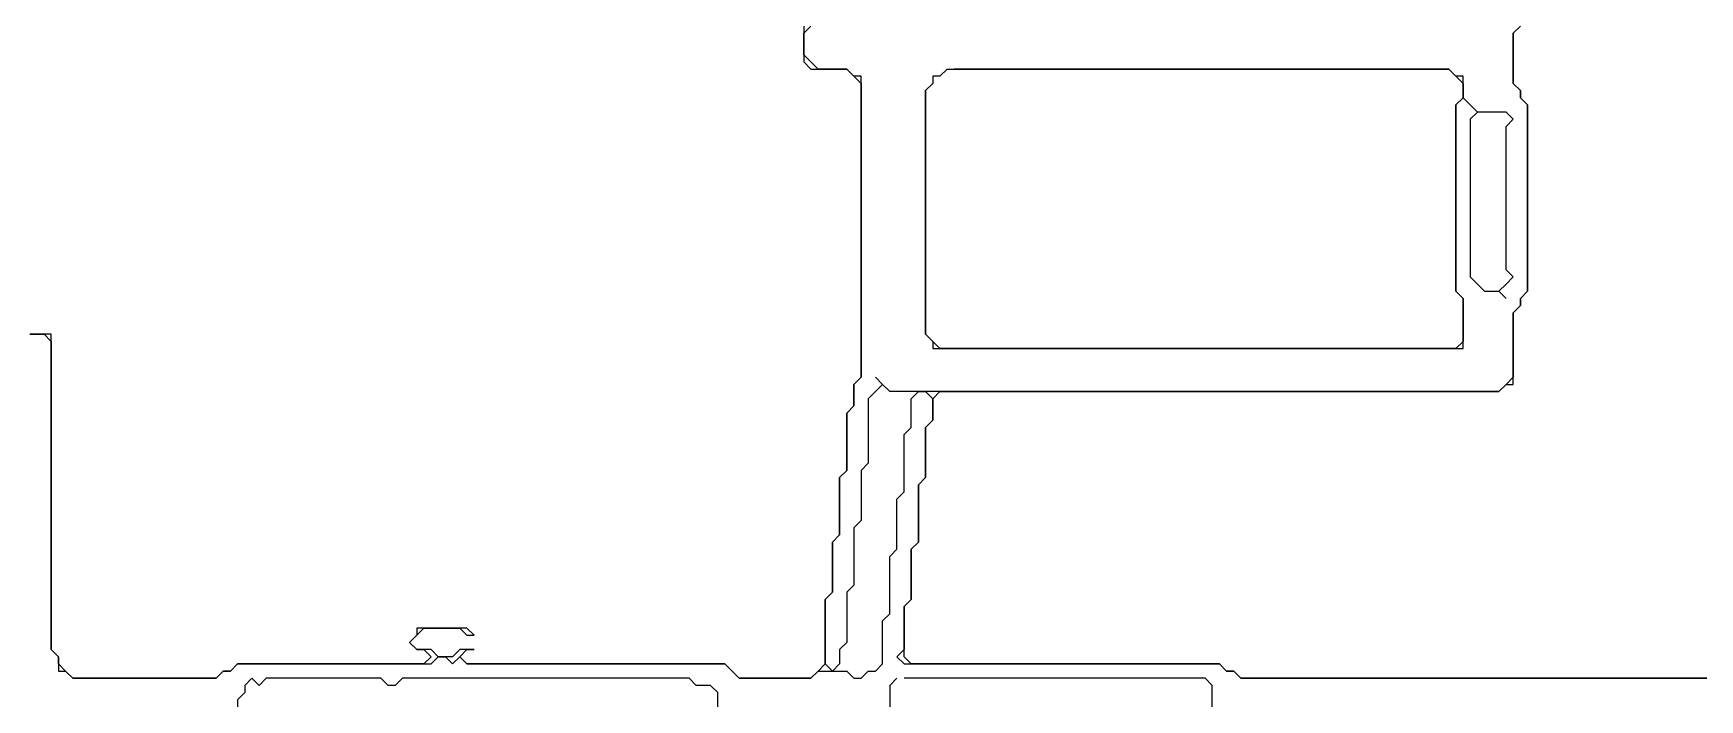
# Model space of a CAD drawing. Header units: metres. Extents: x 39 to 1548, y -1178 to -105.
# Drawn here: x 963.5 to 1196, y -406 to -313 of the extents above; entities that cross this region are included whole.
import ezdxf

# ---------------------------------------------------------------- set-up
doc = ezdxf.new("R2010")
doc.units = ezdxf.units.M

msp = doc.modelspace()

# ---------------------------------------------------------------- linework, layer by layer
for points in [[(1071, -312), (1071, -313), (1071, -314), (1071, -315), (1071, -316), (1071, -317), (1072, -318), (1073, -318), (1074, -318), (1075, -318), (1076, -318), (1077, -318), (1078, -319), (1079, -320), (1079, -321), (1079, -322), (1079, -323), (1079, -324), (1079, -325), (1079, -326), (1079, -327), (1079, -328), (1079, -329), (1079, -330), (1079, -331), (1079, -332), (1079, -333), (1079, -334), (1079, -335), (1079, -336), (1079, -337), (1079, -338), (1079, -339), (1079, -340), (1079, -341), (1079, -342), (1079, -343), (1079, -344), (1079, -345), (1079, -346), (1079, -347), (1079, -348), (1079, -349), (1079, -350), (1079, -351), (1079, -352), (1079, -353), (1079, -354), (1079, -355), (1079, -356), (1079, -357), (1079, -358), (1079, -359), (1079, -360), (1079, -361), (1078, -362), (1078, -363), (1078, -364), (1078, -365), (1077, -366), (1077, -367), (1077, -368), (1077, -369), (1077, -370), (1077, -371), (1077, -372), (1077, -373), (1077, -374), (1076, -375), (1076, -376), (1076, -377), (1076, -378), (1076, -379), (1076, -380), (1076, -381), (1076, -382), (1076, -383), (1075, -384), (1075, -385), (1075, -386), (1075, -387), (1075, -388), (1075, -389), (1075, -390), (1075, -391), (1074, -392), (1074, -393), (1074, -394), (1074, -395), (1074, -396), (1074, -397), (1074, -398), (1074, -399), (1074, -400), (1074, -401), (1073, -402), (1072, -403), (1071, -403), (1070, -403), (1069, -403), (1068, -403), (1067, -403), (1066, -403), (1065, -403), (1064, -403), (1063, -403), (1062, -403), (1061, -402), (1060, -401), (1059, -401), (1058, -401), (1057, -401), (1056, -401), (1055, -401), (1054, -401), (1053, -401), (1052, -401), (1051, -401), (1050, -401), (1049, -401), (1048, -401), (1047, -401), (1046, -401), (1045, -401), (1044, -401), (1043, -401), (1042, -401), (1041, -401), (1040, -401), (1039, -401), (1038, -401), (1037, -401), (1036, -401), (1035, -401), (1034, -401), (1033, -401), (1032, -401), (1031, -401), (1030, -401), (1029, -401), (1028, -401), (1027, -401), (1026, -401), (1025, -401), (1024, -401), (1023, -400), (1024, -399), (1025, -399), (1024, -399), (1023, -399), (1022, -400), (1021, -400), (1020, -400), (1019, -399), (1018, -399), (1017, -399), (1016, -398), (1017, -397), (1018, -396), (1019, -396), (1020, -396), (1021, -396), (1022, -396), (1023, -396), (1024, -397), (1025, -397), (1024, -396), (1023, -396), (1022, -396), (1021, -396), (1020, -396), (1019, -396), (1018, -396), (1017, -396), (1017, -397), (1016, -398), (1017, -399), (1018, -399), (1019, -400), (1018, -401), (1017, -401), (1016, -401), (1015, -401), (1014, -401), (1013, -401), (1012, -401), (1011, -401), (1010, -401), (1009, -401), (1008, -401), (1007, -401), (1006, -401), (1005, -401), (1004, -401), (1003, -401), (1002, -401), (1001, -401), (1000, -401), (999, -401), (998, -401), (997, -401), (996, -401), (995, -401), (994, -401), (993, -401), (992, -401), (991, -402), (990, -402), (989, -403), (988, -403), (987, -403), (986, -403), (985, -403), (984, -403), (983, -403), (982, -403), (981, -403), (980, -403), (979, -403), (978, -403), (977, -403), (976, -403), (975, -403), (974, -403), (973, -403), (972, -403), (971, -403), (970, -403), (969, -403), (968, -402), (967, -401), (967, -400), (966, -399), (966, -398), (966, -397), (966, -396), (966, -395), (966, -394), (966, -393), (966, -392), (966, -391), (966, -390), (966, -389), (966, -388), (966, -387), (966, -386), (966, -385), (966, -384), (966, -383), (966, -382), (966, -381), (966, -380), (966, -379), (966, -378), (966, -377), (966, -376), (966, -375), (966, -374), (966, -373), (966, -372), (966, -371), (966, -370), (966, -369), (966, -368), (966, -367), (966, -366), (966, -365), (966, -364), (966, -363), (966, -362), (966, -361), (966, -360), (966, -359), (966, -358), (966, -357), (966, -356), (966, -355), (965, -355), (964, -355), (963, -355)], [(1171, -312), (1170, -313), (1170, -314), (1170, -315), (1170, -316), (1170, -317), (1170, -318), (1170, -319), (1170, -320), (1171, -321), (1171, -322), (1172, -323), (1172, -324), (1172, -325), (1172, -326), (1172, -327), (1172, -328), (1172, -329), (1172, -330), (1172, -331), (1172, -332), (1172, -333), (1172, -334), (1172, -335), (1172, -336), (1172, -337), (1172, -338), (1172, -339), (1172, -340), (1172, -341), (1172, -342), (1172, -343), (1172, -344), (1172, -345), (1172, -346), (1172, -347), (1172, -348), (1172, -349), (1171, -350), (1171, -351), (1170, -352), (1170, -353), (1170, -354), (1170, -355), (1170, -356), (1170, -357), (1170, -358), (1170, -359), (1170, -360), (1170, -361), (1169, -362), (1168, -363), (1167, -363), (1166, -363), (1165, -363), (1164, -363), (1163, -363), (1162, -363), (1161, -363), (1160, -363), (1159, -363), (1158, -363), (1157, -363), (1156, -363), (1155, -363), (1154, -363), (1153, -363), (1152, -363), (1151, -363), (1150, -363), (1149, -363), (1148, -363), (1147, -363), (1146, -363), (1145, -363), (1144, -363), (1143, -363), (1142, -363), (1141, -363), (1140, -363), (1139, -363), (1138, -363), (1137, -363), (1136, -363), (1135, -363), (1134, -363), (1133, -363), (1132, -363), (1131, -363), (1130, -363), (1129, -363), (1128, -363), (1127, -363), (1126, -363), (1125, -363), (1124, -363), (1123, -363), (1122, -363), (1121, -363), (1120, -363), (1119, -363), (1118, -363), (1117, -363), (1116, -363), (1115, -363), (1114, -363), (1113, -363), (1112, -363), (1111, -363), (1110, -363), (1109, -363), (1108, -363), (1107, -363), (1106, -363), (1105, -363), (1104, -363), (1103, -363), (1102, -363), (1101, -363), (1100, -363), (1099, -363), (1098, -363), (1097, -363), (1096, -363), (1095, -363), (1094, -363), (1093, -363), (1092, -363), (1091, -363), (1090, -363), (1089, -363), (1088, -363), (1087, -363), (1086, -363), (1085, -363), (1084, -363), (1083, -363), (1082, -362), (1081, -361), (1082, -362), (1081, -363), (1080, -364), (1080, -365), (1080, -366), (1080, -367), (1080, -368), (1080, -369), (1080, -370), (1080, -371), (1080, -372), (1080, -373), (1079, -374), (1079, -375), (1079, -376), (1079, -377), (1079, -378), (1079, -379), (1079, -380), (1079, -381), (1078, -382), (1078, -383), (1078, -384), (1078, -385), (1078, -386), (1078, -387), (1078, -388), (1078, -389), (1078, -390), (1077, -391), (1077, -392), (1077, -393), (1077, -394), (1077, -395), (1077, -396), (1077, -397), (1077, -398), (1076, -399), (1076, -400), (1076, -401), (1075, -402), (1074, -401), (1074, -400), (1074, -399), (1074, -398), (1074, -397), (1074, -396), (1074, -395), (1074, -394), (1074, -393), (1074, -392), (1075, -391), (1075, -390), (1075, -389), (1075, -388), (1075, -387), (1075, -386), (1075, -385), (1075, -384), (1076, -383), (1076, -382), (1076, -381), (1076, -380), (1076, -379), (1076, -378), (1076, -377), (1076, -376), (1076, -375), (1077, -374), (1077, -373), (1077, -372), (1077, -371), (1077, -370), (1077, -369), (1077, -368), (1077, -367), (1077, -366), (1078, -365), (1078, -364), (1078, -363), (1078, -362), (1079, -361), (1079, -360), (1079, -359), (1079, -358), (1079, -357), (1079, -356), (1079, -355), (1079, -354), (1079, -353), (1079, -352), (1079, -351), (1079, -350), (1079, -349), (1079, -348), (1079, -347), (1079, -346), (1079, -345), (1079, -344), (1079, -343), (1079, -342), (1079, -341), (1079, -340), (1079, -339), (1079, -338), (1079, -337), (1079, -336), (1079, -335), (1079, -334), (1079, -333), (1079, -332), (1079, -331), (1079, -330), (1079, -329), (1079, -328), (1079, -327), (1079, -326), (1079, -325), (1079, -324), (1079, -323), (1079, -322), (1079, -321), (1079, -320), (1079, -319), (1078, -319), (1077, -318), (1076, -318), (1075, -318), (1074, -318), (1073, -318), (1072, -317), (1071, -316), (1071, -315), (1071, -314), (1071, -313), (1072, -312)], [(1197, -403), (1196, -403), (1195, -403), (1194, -403), (1193, -403), (1192, -403), (1191, -403), (1190, -403), (1189, -403), (1188, -403), (1187, -403), (1186, -403), (1185, -403), (1184, -403), (1183, -403), (1182, -403), (1181, -403), (1180, -403), (1179, -403), (1178, -403), (1177, -403), (1176, -403), (1175, -403), (1174, -403), (1173, -403), (1172, -403), (1171, -403), (1170, -403), (1169, -403), (1168, -403), (1167, -403), (1166, -403), (1165, -403), (1164, -403), (1163, -403), (1162, -403), (1161, -403), (1160, -403), (1159, -403), (1158, -403), (1157, -403), (1156, -403), (1155, -403), (1154, -403), (1153, -403), (1152, -403), (1151, -403), (1150, -403), (1149, -403), (1148, -403), (1147, -403), (1146, -403), (1145, -403), (1144, -403), (1143, -403), (1142, -403), (1141, -403), (1140, -403), (1139, -403), (1138, -403), (1137, -403), (1136, -403), (1135, -403), (1134, -403), (1133, -403), (1132, -403), (1131, -402), (1130, -402), (1129, -401), (1128, -401), (1127, -401), (1126, -401), (1125, -401), (1124, -401), (1123, -401), (1122, -401), (1121, -401), (1120, -401), (1119, -401), (1118, -401), (1117, -401), (1116, -401), (1115, -401), (1114, -401), (1113, -401), (1112, -401), (1111, -401), (1110, -401), (1109, -401), (1108, -401), (1107, -401), (1106, -401), (1105, -401), (1104, -401), (1103, -401), (1102, -401), (1101, -401), (1100, -401), (1099, -401), (1098, -401), (1097, -401), (1096, -401), (1095, -401), (1094, -401), (1093, -401), (1092, -401), (1091, -401), (1090, -401), (1089, -401), (1088, -401), (1087, -401), (1086, -401), (1085, -400), (1085, -399), (1085, -398), (1085, -397), (1085, -396), (1085, -395), (1085, -394), (1085, -393), (1086, -392), (1086, -391), (1086, -390), (1086, -389), (1086, -388), (1086, -387), (1086, -386), (1086, -385), (1087, -384), (1087, -383), (1087, -382), (1087, -381), (1087, -380), (1087, -379), (1087, -378), (1087, -377), (1087, -376), (1088, -375), (1088, -374), (1088, -373), (1088, -372), (1088, -371), (1088, -370), (1088, -369), (1088, -368), (1089, -367), (1089, -366), (1089, -365), (1089, -364), (1090, -363), (1091, -363), (1092, -363), (1093, -363), (1094, -363), (1095, -363), (1096, -363), (1097, -363), (1098, -363), (1099, -363), (1100, -363), (1101, -363), (1102, -363), (1103, -363), (1104, -363), (1105, -363), (1106, -363), (1107, -363), (1108, -363), (1109, -363), (1110, -363), (1111, -363), (1112, -363), (1113, -363), (1114, -363), (1115, -363), (1116, -363), (1117, -363), (1118, -363), (1119, -363), (1120, -363), (1121, -363), (1122, -363), (1123, -363), (1124, -363), (1125, -363), (1126, -363), (1127, -363), (1128, -363), (1129, -363), (1130, -363), (1131, -363), (1132, -363), (1133, -363), (1134, -363), (1135, -363), (1136, -363), (1137, -363), (1138, -363), (1139, -363), (1140, -363), (1141, -363), (1142, -363), (1143, -363), (1144, -363), (1145, -363), (1146, -363), (1147, -363), (1148, -363), (1149, -363), (1150, -363), (1151, -363), (1152, -363), (1153, -363), (1154, -363), (1155, -363), (1156, -363), (1157, -363), (1158, -363), (1159, -363), (1160, -363), (1161, -363), (1162, -363), (1163, -363), (1164, -363), (1165, -363), (1166, -363), (1167, -363), (1168, -363), (1169, -362), (1170, -362), (1170, -361), (1170, -360), (1170, -359), (1170, -358), (1170, -357), (1170, -356), (1170, -355), (1170, -354), (1170, -353), (1170, -352), (1171, -351), (1171, -350), (1172, -349), (1172, -348), (1172, -347), (1172, -346), (1172, -345), (1172, -344), (1172, -343), (1172, -342), (1172, -341), (1172, -340), (1172, -339), (1172, -338), (1172, -337), (1172, -336), (1172, -335), (1172, -334), (1172, -333), (1172, -332), (1172, -331), (1172, -330), (1172, -329), (1172, -328), (1172, -327), (1172, -326), (1172, -325), (1172, -324), (1172, -323), (1171, -322), (1171, -321), (1170, -320), (1170, -319), (1170, -318), (1170, -317), (1170, -316), (1170, -315), (1170, -314), (1170, -313), (1171, -312)], [(1090, -319), (1091, -318), (1092, -318), (1093, -318), (1094, -318), (1095, -318), (1096, -318), (1097, -318), (1098, -318), (1099, -318), (1100, -318), (1101, -318), (1102, -318), (1103, -318), (1104, -318), (1105, -318), (1106, -318), (1107, -318), (1108, -318), (1109, -318), (1110, -318), (1111, -318), (1112, -318), (1113, -318), (1114, -318), (1115, -318), (1116, -318), (1117, -318), (1118, -318), (1119, -318), (1120, -318), (1121, -318), (1122, -318), (1123, -318), (1124, -318), (1125, -318), (1126, -318), (1127, -318), (1128, -318), (1129, -318), (1130, -318), (1131, -318), (1132, -318), (1133, -318), (1134, -318), (1135, -318), (1136, -318), (1137, -318), (1138, -318), (1139, -318), (1140, -318), (1141, -318), (1142, -318), (1143, -318), (1144, -318), (1145, -318), (1146, -318), (1147, -318), (1148, -318), (1149, -318), (1150, -318), (1151, -318), (1152, -318), (1153, -318), (1154, -318), (1155, -318), (1156, -318), (1157, -318), (1158, -318), (1159, -318), (1160, -318), (1161, -318), (1162, -319), (1163, -320), (1163, -321), (1163, -322), (1162, -323), (1162, -324), (1162, -325), (1162, -326), (1162, -327), (1162, -328), (1162, -329), (1162, -330), (1162, -331), (1162, -332), (1162, -333), (1162, -334), (1162, -335), (1162, -336), (1162, -337), (1162, -338), (1162, -339), (1162, -340), (1162, -341), (1162, -342), (1162, -343), (1162, -344), (1162, -345), (1162, -346), (1162, -347), (1162, -348), (1162, -349), (1163, -350), (1163, -351), (1163, -352), (1163, -353), (1163, -354), (1163, -355), (1163, -356), (1162, -357), (1161, -357), (1160, -357), (1159, -357), (1158, -357), (1157, -357), (1156, -357), (1155, -357), (1154, -357), (1153, -357), (1152, -357), (1151, -357), (1150, -357), (1149, -357), (1148, -357), (1147, -357), (1146, -357), (1145, -357), (1144, -357), (1143, -357), (1142, -357), (1141, -357), (1140, -357), (1139, -357), (1138, -357), (1137, -357), (1136, -357), (1135, -357), (1134, -357), (1133, -357), (1132, -357), (1131, -357), (1130, -357), (1129, -357), (1128, -357), (1127, -357), (1126, -357), (1125, -357), (1124, -357), (1123, -357), (1122, -357), (1121, -357), (1120, -357), (1119, -357), (1118, -357), (1117, -357), (1116, -357), (1115, -357), (1114, -357), (1113, -357), (1112, -357), (1111, -357), (1110, -357), (1109, -357), (1108, -357), (1107, -357), (1106, -357), (1105, -357), (1104, -357), (1103, -357), (1102, -357), (1101, -357), (1100, -357), (1099, -357), (1098, -357), (1097, -357), (1096, -357), (1095, -357), (1094, -357), (1093, -357), (1092, -357), (1091, -357), (1090, -357), (1089, -356), (1088, -355), (1088, -354), (1088, -353), (1088, -352), (1088, -351), (1088, -350), (1088, -349), (1088, -348), (1088, -347), (1088, -346), (1088, -345), (1088, -344), (1088, -343), (1088, -342), (1088, -341), (1088, -340), (1088, -339), (1088, -338), (1088, -337), (1088, -336), (1088, -335), (1088, -334), (1088, -333), (1088, -332), (1088, -331), (1088, -330), (1088, -329), (1088, -328), (1088, -327), (1088, -326), (1088, -325), (1088, -324), (1088, -323), (1088, -322), (1088, -321), (1089, -320)], [(1091, -318), (1090, -319), (1089, -319), (1089, -320), (1088, -321), (1088, -322), (1088, -323), (1088, -324), (1088, -325), (1088, -326), (1088, -327), (1088, -328), (1088, -329), (1088, -330), (1088, -331), (1088, -332), (1088, -333), (1088, -334), (1088, -335), (1088, -336), (1088, -337), (1088, -338), (1088, -339), (1088, -340), (1088, -341), (1088, -342), (1088, -343), (1088, -344), (1088, -345), (1088, -346), (1088, -347), (1088, -348), (1088, -349), (1088, -350), (1088, -351), (1088, -352), (1088, -353), (1088, -354), (1088, -355), (1089, -356), (1089, -357), (1090, -357), (1091, -357), (1092, -357), (1093, -357), (1094, -357), (1095, -357), (1096, -357), (1097, -357), (1098, -357), (1099, -357), (1100, -357), (1101, -357), (1102, -357), (1103, -357), (1104, -357), (1105, -357), (1106, -357), (1107, -357), (1108, -357), (1109, -357), (1110, -357), (1111, -357), (1112, -357), (1113, -357), (1114, -357), (1115, -357), (1116, -357), (1117, -357), (1118, -357), (1119, -357), (1120, -357), (1121, -357), (1122, -357), (1123, -357), (1124, -357), (1125, -357), (1126, -357), (1127, -357), (1128, -357), (1129, -357), (1130, -357), (1131, -357), (1132, -357), (1133, -357), (1134, -357), (1135, -357), (1136, -357), (1137, -357), (1138, -357), (1139, -357), (1140, -357), (1141, -357), (1142, -357), (1143, -357), (1144, -357), (1145, -357), (1146, -357), (1147, -357), (1148, -357), (1149, -357), (1150, -357), (1151, -357), (1152, -357), (1153, -357), (1154, -357), (1155, -357), (1156, -357), (1157, -357), (1158, -357), (1159, -357), (1160, -357), (1161, -357), (1162, -357), (1163, -357), (1163, -356), (1163, -355), (1163, -354), (1163, -353), (1163, -352), (1163, -351), (1163, -350), (1162, -349), (1162, -348), (1162, -347), (1162, -346), (1162, -345), (1162, -344), (1162, -343), (1162, -342), (1162, -341), (1162, -340), (1162, -339), (1162, -338), (1162, -337), (1162, -336), (1162, -335), (1162, -334), (1162, -333), (1162, -332), (1162, -331), (1162, -330), (1162, -329), (1162, -328), (1162, -327), (1162, -326), (1162, -325), (1162, -324), (1162, -323), (1163, -322), (1164, -323), (1165, -324), (1164, -325), (1164, -326), (1164, -327), (1164, -328), (1164, -329), (1164, -330), (1164, -331), (1164, -332), (1164, -333), (1164, -334), (1164, -335), (1164, -336), (1164, -337), (1164, -338), (1164, -339), (1164, -340), (1164, -341), (1164, -342), (1164, -343), (1164, -344), (1164, -345), (1164, -346), (1164, -347), (1165, -348), (1166, -349), (1167, -349), (1168, -349), (1169, -350), (1168, -349), (1169, -348), (1170, -347), (1169, -346), (1169, -345), (1169, -344), (1169, -343), (1169, -342), (1169, -341), (1169, -340), (1169, -339), (1169, -338), (1169, -337), (1169, -336), (1169, -335), (1169, -334), (1169, -333), (1169, -332), (1169, -331), (1169, -330), (1169, -329), (1169, -328), (1169, -327), (1169, -326), (1170, -325), (1169, -324), (1168, -324), (1167, -324), (1166, -324), (1165, -324), (1164, -323), (1163, -322), (1163, -321), (1163, -320), (1163, -319), (1162, -319), (1161, -318), (1160, -318), (1159, -318), (1158, -318), (1157, -318), (1156, -318), (1155, -318), (1154, -318), (1153, -318), (1152, -318), (1151, -318), (1150, -318), (1149, -318), (1148, -318), (1147, -318), (1146, -318), (1145, -318), (1144, -318), (1143, -318), (1142, -318), (1141, -318), (1140, -318), (1139, -318), (1138, -318), (1137, -318), (1136, -318), (1135, -318), (1134, -318), (1133, -318), (1132, -318), (1131, -318), (1130, -318), (1129, -318), (1128, -318), (1127, -318), (1126, -318), (1125, -318), (1124, -318), (1123, -318), (1122, -318), (1121, -318), (1120, -318), (1119, -318), (1118, -318), (1117, -318), (1116, -318), (1115, -318), (1114, -318), (1113, -318), (1112, -318), (1111, -318), (1110, -318), (1109, -318), (1108, -318), (1107, -318), (1106, -318), (1105, -318), (1104, -318), (1103, -318), (1102, -318), (1101, -318), (1100, -318), (1099, -318), (1098, -318), (1097, -318), (1096, -318), (1095, -318), (1094, -318), (1093, -318), (1092, -318)], [(963, -355), (964, -355), (965, -355), (966, -356), (966, -357), (966, -358), (966, -359), (966, -360), (966, -361), (966, -362), (966, -363), (966, -364), (966, -365), (966, -366), (966, -367), (966, -368), (966, -369), (966, -370), (966, -371), (966, -372), (966, -373), (966, -374), (966, -375), (966, -376), (966, -377), (966, -378), (966, -379), (966, -380), (966, -381), (966, -382), (966, -383), (966, -384), (966, -385), (966, -386), (966, -387), (966, -388), (966, -389), (966, -390), (966, -391), (966, -392), (966, -393), (966, -394), (966, -395), (966, -396), (966, -397), (966, -398), (966, -399), (967, -400), (967, -401), (967, -402), (968, -402), (969, -403), (970, -403), (971, -403), (972, -403), (973, -403), (974, -403), (975, -403), (976, -403), (977, -403), (978, -403), (979, -403), (980, -403), (981, -403), (982, -403), (983, -403), (984, -403), (985, -403), (986, -403), (987, -403), (988, -403), (989, -403), (990, -402), (991, -402), (992, -401), (993, -401), (994, -401), (995, -401), (996, -401), (997, -401), (998, -401), (999, -401), (1000, -401), (1001, -401), (1002, -401), (1003, -401), (1004, -401), (1005, -401), (1006, -401), (1007, -401), (1008, -401), (1009, -401), (1010, -401), (1011, -401), (1012, -401), (1013, -401), (1014, -401), (1015, -401), (1016, -401), (1017, -401), (1018, -401), (1019, -401), (1020, -400), (1021, -400), (1022, -401), (1023, -400), (1024, -401), (1025, -401), (1026, -401), (1027, -401), (1028, -401), (1029, -401), (1030, -401), (1031, -401), (1032, -401), (1033, -401), (1034, -401), (1035, -401), (1036, -401), (1037, -401), (1038, -401), (1039, -401), (1040, -401), (1041, -401), (1042, -401), (1043, -401), (1044, -401), (1045, -401), (1046, -401), (1047, -401), (1048, -401), (1049, -401), (1050, -401), (1051, -401), (1052, -401), (1053, -401), (1054, -401), (1055, -401), (1056, -401), (1057, -401), (1058, -401), (1059, -401), (1060, -401), (1061, -402), (1062, -403), (1063, -403), (1064, -403), (1065, -403), (1066, -403), (1067, -403), (1068, -403), (1069, -403), (1070, -403), (1071, -403), (1072, -403), (1073, -402), (1074, -402), (1075, -402), (1076, -402), (1077, -402), (1078, -403), (1079, -403), (1080, -402), (1081, -402), (1082, -401), (1082, -400), (1082, -399), (1082, -398), (1082, -397), (1082, -396), (1082, -395), (1083, -394), (1083, -393), (1083, -392), (1083, -391), (1083, -390), (1083, -389), (1083, -388), (1083, -387), (1083, -386), (1084, -385), (1084, -384), (1084, -383), (1084, -382), (1084, -381), (1084, -380), (1084, -379), (1084, -378), (1085, -377), (1085, -376), (1085, -375), (1085, -374), (1085, -373), (1085, -372), (1085, -371), (1085, -370), (1085, -369), (1086, -368), (1086, -367), (1086, -366), (1086, -365), (1086, -364), (1087, -363), (1088, -363), (1089, -364), (1089, -365), (1089, -366), (1089, -367), (1088, -368), (1088, -369), (1088, -370), (1088, -371), (1088, -372), (1088, -373), (1088, -374), (1088, -375), (1087, -376), (1087, -377), (1087, -378), (1087, -379), (1087, -380), (1087, -381), (1087, -382), (1087, -383), (1087, -384), (1086, -385), (1086, -386), (1086, -387), (1086, -388), (1086, -389), (1086, -390), (1086, -391), (1086, -392), (1085, -393), (1085, -394), (1085, -395), (1085, -396), (1085, -397), (1085, -398), (1085, -399), (1084, -400), (1085, -401), (1086, -401), (1087, -401), (1088, -401), (1089, -401), (1090, -401), (1091, -401), (1092, -401), (1093, -401), (1094, -401), (1095, -401), (1096, -401), (1097, -401), (1098, -401), (1099, -401), (1100, -401), (1101, -401), (1102, -401), (1103, -401), (1104, -401), (1105, -401), (1106, -401), (1107, -401), (1108, -401), (1109, -401), (1110, -401), (1111, -401), (1112, -401), (1113, -401), (1114, -401), (1115, -401), (1116, -401), (1117, -401), (1118, -401), (1119, -401), (1120, -401), (1121, -401), (1122, -401), (1123, -401), (1124, -401), (1125, -401), (1126, -401), (1127, -401), (1128, -401), (1129, -401), (1130, -402), (1131, -402), (1132, -403), (1133, -403), (1134, -403), (1135, -403), (1136, -403), (1137, -403), (1138, -403), (1139, -403), (1140, -403), (1141, -403), (1142, -403), (1143, -403), (1144, -403), (1145, -403), (1146, -403), (1147, -403), (1148, -403), (1149, -403), (1150, -403), (1151, -403), (1152, -403), (1153, -403), (1154, -403), (1155, -403), (1156, -403), (1157, -403), (1158, -403), (1159, -403), (1160, -403), (1161, -403), (1162, -403), (1163, -403), (1164, -403), (1165, -403), (1166, -403), (1167, -403), (1168, -403), (1169, -403), (1170, -403), (1171, -403), (1172, -403), (1173, -403), (1174, -403), (1175, -403), (1176, -403), (1177, -403), (1178, -403), (1179, -403), (1180, -403), (1181, -403), (1182, -403), (1183, -403), (1184, -403), (1185, -403), (1186, -403), (1187, -403), (1188, -403), (1189, -403), (1190, -403), (1191, -403), (1192, -403), (1193, -403), (1194, -403), (1195, -403), (1196, -403), (1197, -403)], [(1059, -407), (1059, -406), (1059, -405), (1058, -404), (1057, -404), (1056, -404), (1055, -403), (1054, -403), (1053, -403), (1052, -403), (1051, -403), (1050, -403), (1049, -403), (1048, -403), (1047, -403), (1046, -403), (1045, -403), (1044, -403), (1043, -403), (1042, -403), (1041, -403), (1040, -403), (1039, -403), (1038, -403), (1037, -403), (1036, -403), (1035, -403), (1034, -403), (1033, -403), (1032, -403), (1031, -403), (1030, -403), (1029, -403), (1028, -403), (1027, -403), (1026, -403), (1025, -403), (1024, -403), (1023, -403), (1022, -403), (1021, -403), (1020, -403), (1019, -403), (1018, -403), (1017, -403), (1016, -403), (1015, -403), (1014, -404), (1013, -404), (1012, -403), (1011, -403), (1010, -403), (1009, -403), (1008, -403), (1007, -403), (1006, -403), (1005, -403), (1004, -403), (1003, -403), (1002, -403), (1001, -403), (1000, -403), (999, -403), (998, -403), (997, -403), (996, -403), (995, -404), (994, -403), (993, -404), (993, -405), (992, -406), (992, -407)], [(1084, -403), (1083, -404), (1083, -405), (1083, -406), (1083, -407)], [(1128, -407), (1128, -406), (1128, -405), (1128, -404), (1127, -403), (1126, -403), (1125, -403), (1124, -403), (1123, -403), (1122, -403), (1121, -403), (1120, -403), (1119, -403), (1118, -403), (1117, -403), (1116, -403), (1115, -403), (1114, -403), (1113, -403), (1112, -403), (1111, -403), (1110, -403), (1109, -403), (1108, -403), (1107, -403), (1106, -403), (1105, -403), (1104, -403), (1103, -403), (1102, -403), (1101, -403), (1100, -403), (1099, -403), (1098, -403), (1097, -403), (1096, -403), (1095, -403), (1094, -403), (1093, -403), (1092, -403), (1091, -403), (1090, -403), (1089, -403), (1088, -403), (1087, -403), (1086, -403), (1085, -403)]]:
    msp.add_lwpolyline(points)

doc.saveas('drawing.dxf')
